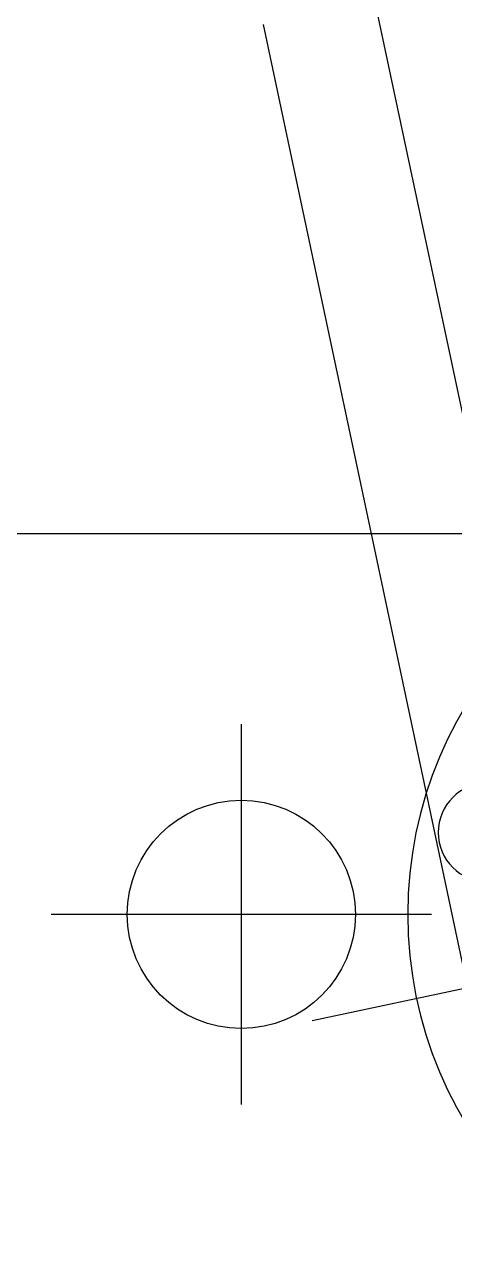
# Model space of a CAD drawing. Extents: x -668440 to 1010955, y -1678500 to 210463.
# Drawn here: x -558876 to -558423, y -736596 to -735314 of the extents above; entities that cross this region are included whole.
import ezdxf

# ---------------------------------------------------------------- set-up
doc = ezdxf.new("R2010")
doc.units = 0
doc.header["$MEASUREMENT"] = 0
doc.layers.get('0').update_dxf_attribs({"color": 3, "linetype": 'CONTINUOUS'})
doc.layers.add('注記', color=3, linetype='CONTINUOUS')
doc.layers.add('詳細', color=7, linetype='CONTINUOUS')

# ---------------------------------------------------------------- blocks, each defined once
blk = doc.blocks.new('tc02')
at = {"layer": '注記', "color": 4, "linetype": 'Continuous'}
for p, q in [((-18639.46, 32787.62), (-18639.46, 32677.62)), ((-18627.46, 32765.62), (-18627.46, 32675.62))]:
    blk.add_line(p, q, dxfattribs=at)
at = {"layer": '注記', "color": 4}
blk.add_line((-18656.19, 32781.12), (-18548.73, 32781.12), dxfattribs=at)
blk.add_circle((-18602.46, 32781.12), 42.5, dxfattribs=at)
at = {"layer": '注記', "color": 4, "linetype": 'Continuous'}
blk.add_circle((-18634.02, 32765.62), 5.2, dxfattribs=at)
blk = doc.blocks.new('剛接合部C1Y')
for p, q in [((-222934.62063, -378229.73644, -20), (-222934.62063, -378269.73644, -20)), ((-222914.62063, -378249.73644, -20), (-222954.62063, -378249.73644, -20)), ((-222934.62063, -378249.73644, 20), (-222934.62063, -378249.73644, -60))]:
    blk.add_line(p, q)
at = {"layer": '詳細'}
blk.add_line((-222834.62063, -378209.73644), (-223034.62063, -378209.73644), dxfattribs=at)
blk.add_circle((-222934.62063, -378249.73644), 12, dxfattribs=at)
at = {"xscale": -1, "rotation": 191.9761324442034}
blk.add_blockref('tc02', (-211479.27873, -342322.04064, 500), dxfattribs=at)

msp = doc.modelspace()

# ---------------------------------------------------------------- block references
at = {"xscale": 10, "yscale": 10, "zscale": 10}
msp.add_blockref('剛接合部C1Y', (1670698.6842, 3046247.35843, 5600), dxfattribs=at)

doc.saveas('drawing.dxf')
